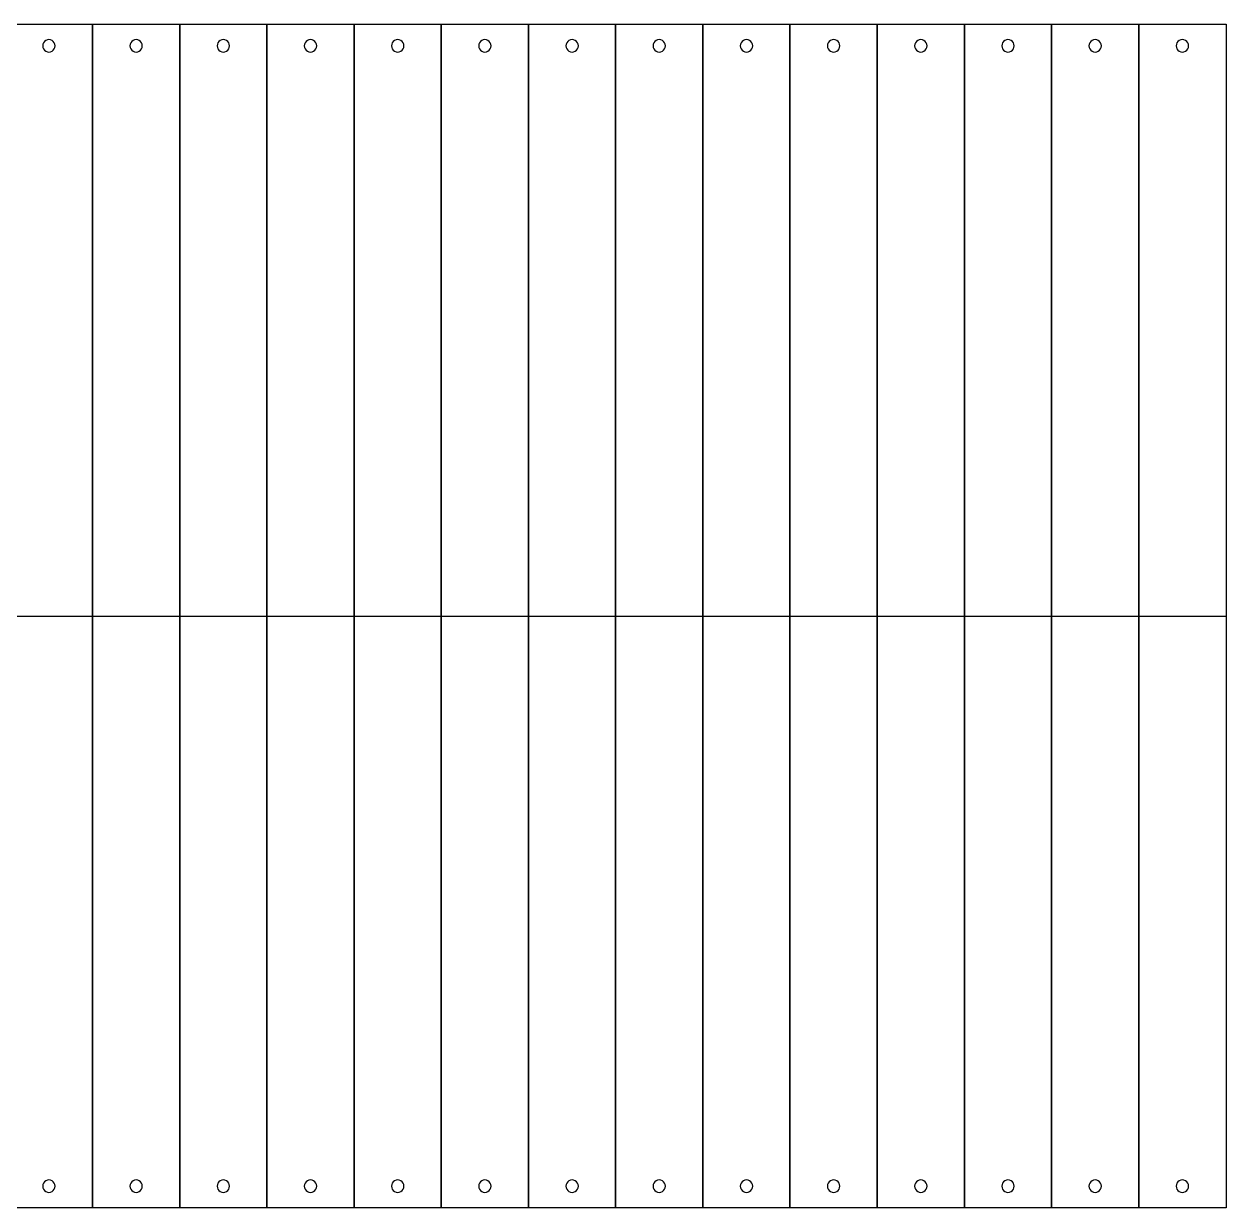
# Model space of a CAD drawing. Header units: metres. Extents: x 0.1 to 23.7, y -11.9 to -0.1.
# Drawn here: x 11.62 to 23.69, y -11.94 to -0.06 of the extents above; entities that cross this region are included whole.
import ezdxf

# ---------------------------------------------------------------- set-up
doc = ezdxf.new("R2010")
doc.units = ezdxf.units.M

msp = doc.modelspace()

# ---------------------------------------------------------------- linework, layer by layer
at = {"layer": 'GROUP0'}
for p, q in [((12.312, -0.062), (13.188, -0.062)), ((12.312, -11.938), (12.312, -0.062)), ((13.188, -0.062), (13.188, -11.938)), ((12.706, -0.237), (12.696, -0.25)), ((12.719, -0.227), (12.706, -0.237)), ((12.734, -0.221), (12.719, -0.227)), ((12.75, -0.219), (12.734, -0.221)), ((12.766, -0.221), (12.75, -0.219)), ((12.781, -0.227), (12.766, -0.221)), ((12.794, -0.237), (12.781, -0.227)), ((12.804, -0.25), (12.794, -0.237)), ((12.69, -0.265), (12.688, -0.281)), ((12.688, -0.281), (12.69, -0.297)), ((12.696, -0.25), (12.69, -0.265)), ((12.69, -0.297), (12.696, -0.312)), ((12.696, -0.312), (12.706, -0.325)), ((12.706, -0.325), (12.719, -0.335)), ((12.719, -0.335), (12.734, -0.342)), ((12.734, -0.342), (12.75, -0.344)), ((12.75, -0.344), (12.766, -0.342)), ((12.766, -0.342), (12.781, -0.335)), ((12.781, -0.335), (12.794, -0.325)), ((12.794, -0.325), (12.804, -0.312)), ((12.81, -0.265), (12.804, -0.25)), ((12.804, -0.312), (12.81, -0.297)), ((12.812, -0.281), (12.81, -0.265)), ((12.81, -0.297), (12.812, -0.281)), ((12.696, -11.688), (12.69, -11.703)), ((12.706, -11.675), (12.696, -11.688)), ((12.719, -11.665), (12.706, -11.675)), ((12.734, -11.658), (12.719, -11.665)), ((12.75, -11.656), (12.734, -11.658)), ((12.766, -11.658), (12.75, -11.656)), ((12.781, -11.665), (12.766, -11.658)), ((12.794, -11.675), (12.781, -11.665)), ((12.804, -11.688), (12.794, -11.675)), ((12.81, -11.703), (12.804, -11.688)), ((12.69, -11.703), (12.688, -11.719)), ((12.688, -11.719), (12.69, -11.735)), ((12.69, -11.735), (12.696, -11.75)), ((12.696, -11.75), (12.706, -11.763)), ((12.706, -11.763), (12.719, -11.773)), ((12.719, -11.773), (12.734, -11.779)), ((12.734, -11.779), (12.75, -11.781)), ((12.75, -11.781), (12.766, -11.779)), ((12.766, -11.779), (12.781, -11.773)), ((12.781, -11.773), (12.794, -11.763)), ((12.794, -11.763), (12.804, -11.75)), ((12.804, -11.75), (12.81, -11.735)), ((12.812, -11.719), (12.81, -11.703)), ((12.81, -11.735), (12.812, -11.719)), ((13.188, -11.938), (12.312, -11.938))]:
    msp.add_line(p, q, dxfattribs=at)
at = {"layer": 'GROUP1'}
for p, q in [((18.438, -0.062), (19.312, -0.062)), ((18.438, -11.938), (18.438, -0.062)), ((19.312, -0.062), (19.312, -11.938)), ((18.831, -0.237), (18.821, -0.25)), ((18.844, -0.227), (18.831, -0.237)), ((18.859, -0.221), (18.844, -0.227)), ((18.875, -0.219), (18.859, -0.221)), ((18.891, -0.221), (18.875, -0.219)), ((18.906, -0.227), (18.891, -0.221)), ((18.919, -0.237), (18.906, -0.227)), ((18.929, -0.25), (18.919, -0.237)), ((18.815, -0.265), (18.812, -0.281)), ((18.812, -0.281), (18.815, -0.297)), ((18.821, -0.25), (18.815, -0.265)), ((18.815, -0.297), (18.821, -0.312)), ((18.821, -0.312), (18.831, -0.325)), ((18.831, -0.325), (18.844, -0.335)), ((18.844, -0.335), (18.859, -0.342)), ((18.859, -0.342), (18.875, -0.344)), ((18.875, -0.344), (18.891, -0.342)), ((18.891, -0.342), (18.906, -0.335)), ((18.906, -0.335), (18.919, -0.325)), ((18.919, -0.325), (18.929, -0.312)), ((18.935, -0.265), (18.929, -0.25)), ((18.929, -0.312), (18.935, -0.297)), ((18.938, -0.281), (18.935, -0.265)), ((18.935, -0.297), (18.938, -0.281)), ((18.821, -11.688), (18.815, -11.703)), ((18.831, -11.675), (18.821, -11.688)), ((18.844, -11.665), (18.831, -11.675)), ((18.859, -11.658), (18.844, -11.665)), ((18.875, -11.656), (18.859, -11.658)), ((18.891, -11.658), (18.875, -11.656)), ((18.906, -11.665), (18.891, -11.658)), ((18.919, -11.675), (18.906, -11.665)), ((18.929, -11.688), (18.919, -11.675)), ((18.935, -11.703), (18.929, -11.688)), ((18.815, -11.703), (18.812, -11.719)), ((18.812, -11.719), (18.815, -11.735)), ((18.815, -11.735), (18.821, -11.75)), ((18.821, -11.75), (18.831, -11.763)), ((18.831, -11.763), (18.844, -11.773)), ((18.844, -11.773), (18.859, -11.779)), ((18.859, -11.779), (18.875, -11.781)), ((18.875, -11.781), (18.891, -11.779)), ((18.891, -11.779), (18.906, -11.773)), ((18.906, -11.773), (18.919, -11.763)), ((18.919, -11.763), (18.929, -11.75)), ((18.929, -11.75), (18.935, -11.735)), ((18.938, -11.719), (18.935, -11.703)), ((18.935, -11.735), (18.938, -11.719)), ((19.312, -11.938), (18.438, -11.938))]:
    msp.add_line(p, q, dxfattribs=at)
at = {"layer": 'GROUP14'}
for p, q in [((11.438, -0.062), (12.312, -0.062)), ((12.312, -0.062), (12.312, -11.938)), ((11.831, -0.237), (11.821, -0.25)), ((11.844, -0.227), (11.831, -0.237)), ((11.859, -0.221), (11.844, -0.227)), ((11.875, -0.219), (11.859, -0.221)), ((11.891, -0.221), (11.875, -0.219)), ((11.906, -0.227), (11.891, -0.221)), ((11.919, -0.237), (11.906, -0.227)), ((11.929, -0.25), (11.919, -0.237)), ((11.815, -0.265), (11.812, -0.281)), ((11.812, -0.281), (11.815, -0.297)), ((11.821, -0.25), (11.815, -0.265)), ((11.815, -0.297), (11.821, -0.312)), ((11.821, -0.312), (11.831, -0.325)), ((11.831, -0.325), (11.844, -0.335)), ((11.844, -0.335), (11.859, -0.342)), ((11.859, -0.342), (11.875, -0.344)), ((11.875, -0.344), (11.891, -0.342)), ((11.891, -0.342), (11.906, -0.335)), ((11.906, -0.335), (11.919, -0.325)), ((11.919, -0.325), (11.929, -0.312)), ((11.935, -0.265), (11.929, -0.25)), ((11.929, -0.312), (11.935, -0.297)), ((11.938, -0.281), (11.935, -0.265)), ((11.935, -0.297), (11.938, -0.281)), ((11.821, -11.688), (11.815, -11.703)), ((11.831, -11.675), (11.821, -11.688)), ((11.844, -11.665), (11.831, -11.675)), ((11.859, -11.658), (11.844, -11.665)), ((11.875, -11.656), (11.859, -11.658)), ((11.891, -11.658), (11.875, -11.656)), ((11.906, -11.665), (11.891, -11.658)), ((11.919, -11.675), (11.906, -11.665)), ((11.929, -11.688), (11.919, -11.675)), ((11.935, -11.703), (11.929, -11.688)), ((11.815, -11.703), (11.812, -11.719)), ((11.812, -11.719), (11.815, -11.735)), ((11.815, -11.735), (11.821, -11.75)), ((11.821, -11.75), (11.831, -11.763)), ((11.831, -11.763), (11.844, -11.773)), ((11.844, -11.773), (11.859, -11.779)), ((11.859, -11.779), (11.875, -11.781)), ((11.875, -11.781), (11.891, -11.779)), ((11.891, -11.779), (11.906, -11.773)), ((11.906, -11.773), (11.919, -11.763)), ((11.919, -11.763), (11.929, -11.75)), ((11.929, -11.75), (11.935, -11.735)), ((11.938, -11.719), (11.935, -11.703)), ((11.935, -11.735), (11.938, -11.719)), ((12.312, -11.938), (11.438, -11.938))]:
    msp.add_line(p, q, dxfattribs=at)
at = {"layer": 'GROUP15'}
for p, q in [((13.188, -0.062), (14.062, -0.062)), ((13.188, -11.938), (13.188, -0.062)), ((14.062, -0.062), (14.062, -11.938)), ((13.581, -0.237), (13.571, -0.25)), ((13.594, -0.227), (13.581, -0.237)), ((13.609, -0.221), (13.594, -0.227)), ((13.625, -0.219), (13.609, -0.221)), ((13.641, -0.221), (13.625, -0.219)), ((13.656, -0.227), (13.641, -0.221)), ((13.669, -0.237), (13.656, -0.227)), ((13.679, -0.25), (13.669, -0.237)), ((13.565, -0.265), (13.562, -0.281)), ((13.562, -0.281), (13.565, -0.297)), ((13.571, -0.25), (13.565, -0.265)), ((13.565, -0.297), (13.571, -0.312)), ((13.571, -0.312), (13.581, -0.325)), ((13.581, -0.325), (13.594, -0.335)), ((13.594, -0.335), (13.609, -0.342)), ((13.609, -0.342), (13.625, -0.344)), ((13.625, -0.344), (13.641, -0.342)), ((13.641, -0.342), (13.656, -0.335)), ((13.656, -0.335), (13.669, -0.325)), ((13.669, -0.325), (13.679, -0.312)), ((13.685, -0.265), (13.679, -0.25)), ((13.679, -0.312), (13.685, -0.297)), ((13.688, -0.281), (13.685, -0.265)), ((13.685, -0.297), (13.688, -0.281)), ((13.571, -11.688), (13.565, -11.703)), ((13.581, -11.675), (13.571, -11.688)), ((13.594, -11.665), (13.581, -11.675)), ((13.609, -11.658), (13.594, -11.665)), ((13.625, -11.656), (13.609, -11.658)), ((13.641, -11.658), (13.625, -11.656)), ((13.656, -11.665), (13.641, -11.658)), ((13.669, -11.675), (13.656, -11.665)), ((13.679, -11.688), (13.669, -11.675)), ((13.685, -11.703), (13.679, -11.688)), ((13.565, -11.703), (13.562, -11.719)), ((13.562, -11.719), (13.565, -11.735)), ((13.565, -11.735), (13.571, -11.75)), ((13.571, -11.75), (13.581, -11.763)), ((13.581, -11.763), (13.594, -11.773)), ((13.594, -11.773), (13.609, -11.779)), ((13.609, -11.779), (13.625, -11.781)), ((13.625, -11.781), (13.641, -11.779)), ((13.641, -11.779), (13.656, -11.773)), ((13.656, -11.773), (13.669, -11.763)), ((13.669, -11.763), (13.679, -11.75)), ((13.679, -11.75), (13.685, -11.735)), ((13.688, -11.719), (13.685, -11.703)), ((13.685, -11.735), (13.688, -11.719)), ((14.062, -11.938), (13.188, -11.938))]:
    msp.add_line(p, q, dxfattribs=at)
at = {"layer": 'GROUP16'}
for p, q in [((21.938, -0.062), (22.812, -0.062)), ((21.938, -11.938), (21.938, -0.062)), ((22.812, -0.062), (22.812, -11.938)), ((22.331, -0.237), (22.321, -0.25)), ((22.344, -0.227), (22.331, -0.237)), ((22.359, -0.221), (22.344, -0.227)), ((22.375, -0.219), (22.359, -0.221)), ((22.391, -0.221), (22.375, -0.219)), ((22.406, -0.227), (22.391, -0.221)), ((22.419, -0.237), (22.406, -0.227)), ((22.429, -0.25), (22.419, -0.237)), ((22.315, -0.265), (22.312, -0.281)), ((22.312, -0.281), (22.315, -0.297)), ((22.321, -0.25), (22.315, -0.265)), ((22.315, -0.297), (22.321, -0.312)), ((22.321, -0.312), (22.331, -0.325)), ((22.331, -0.325), (22.344, -0.335)), ((22.344, -0.335), (22.359, -0.342)), ((22.359, -0.342), (22.375, -0.344)), ((22.375, -0.344), (22.391, -0.342)), ((22.391, -0.342), (22.406, -0.335)), ((22.406, -0.335), (22.419, -0.325)), ((22.419, -0.325), (22.429, -0.312)), ((22.435, -0.265), (22.429, -0.25)), ((22.429, -0.312), (22.435, -0.297)), ((22.438, -0.281), (22.435, -0.265)), ((22.435, -0.297), (22.438, -0.281)), ((22.321, -11.688), (22.315, -11.703)), ((22.331, -11.675), (22.321, -11.688)), ((22.344, -11.665), (22.331, -11.675)), ((22.359, -11.658), (22.344, -11.665)), ((22.375, -11.656), (22.359, -11.658)), ((22.391, -11.658), (22.375, -11.656)), ((22.406, -11.665), (22.391, -11.658)), ((22.419, -11.675), (22.406, -11.665)), ((22.429, -11.688), (22.419, -11.675)), ((22.435, -11.703), (22.429, -11.688)), ((22.315, -11.703), (22.312, -11.719)), ((22.312, -11.719), (22.315, -11.735)), ((22.315, -11.735), (22.321, -11.75)), ((22.321, -11.75), (22.331, -11.763)), ((22.331, -11.763), (22.344, -11.773)), ((22.344, -11.773), (22.359, -11.779)), ((22.359, -11.779), (22.375, -11.781)), ((22.375, -11.781), (22.391, -11.779)), ((22.391, -11.779), (22.406, -11.773)), ((22.406, -11.773), (22.419, -11.763)), ((22.419, -11.763), (22.429, -11.75)), ((22.429, -11.75), (22.435, -11.735)), ((22.438, -11.719), (22.435, -11.703)), ((22.435, -11.735), (22.438, -11.719)), ((22.812, -11.938), (21.938, -11.938))]:
    msp.add_line(p, q, dxfattribs=at)
at = {"layer": 'GROUP17'}
for p, q in [((21.062, -0.062), (21.938, -0.062)), ((21.062, -11.938), (21.062, -0.062)), ((21.938, -0.062), (21.938, -11.938)), ((21.456, -0.237), (21.446, -0.25)), ((21.469, -0.227), (21.456, -0.237)), ((21.484, -0.221), (21.469, -0.227)), ((21.5, -0.219), (21.484, -0.221)), ((21.516, -0.221), (21.5, -0.219)), ((21.531, -0.227), (21.516, -0.221)), ((21.544, -0.237), (21.531, -0.227)), ((21.554, -0.25), (21.544, -0.237)), ((21.44, -0.265), (21.438, -0.281)), ((21.438, -0.281), (21.44, -0.297)), ((21.446, -0.25), (21.44, -0.265)), ((21.44, -0.297), (21.446, -0.312)), ((21.446, -0.312), (21.456, -0.325)), ((21.456, -0.325), (21.469, -0.335)), ((21.469, -0.335), (21.484, -0.342)), ((21.484, -0.342), (21.5, -0.344)), ((21.5, -0.344), (21.516, -0.342)), ((21.516, -0.342), (21.531, -0.335)), ((21.531, -0.335), (21.544, -0.325)), ((21.544, -0.325), (21.554, -0.312)), ((21.56, -0.265), (21.554, -0.25)), ((21.554, -0.312), (21.56, -0.297)), ((21.562, -0.281), (21.56, -0.265)), ((21.56, -0.297), (21.562, -0.281)), ((21.446, -11.688), (21.44, -11.703)), ((21.456, -11.675), (21.446, -11.688)), ((21.469, -11.665), (21.456, -11.675)), ((21.484, -11.658), (21.469, -11.665)), ((21.5, -11.656), (21.484, -11.658)), ((21.516, -11.658), (21.5, -11.656)), ((21.531, -11.665), (21.516, -11.658)), ((21.544, -11.675), (21.531, -11.665)), ((21.554, -11.688), (21.544, -11.675)), ((21.56, -11.703), (21.554, -11.688)), ((21.44, -11.703), (21.438, -11.719)), ((21.438, -11.719), (21.44, -11.735)), ((21.44, -11.735), (21.446, -11.75)), ((21.446, -11.75), (21.456, -11.763)), ((21.456, -11.763), (21.469, -11.773)), ((21.469, -11.773), (21.484, -11.779)), ((21.484, -11.779), (21.5, -11.781)), ((21.5, -11.781), (21.516, -11.779)), ((21.516, -11.779), (21.531, -11.773)), ((21.531, -11.773), (21.544, -11.763)), ((21.544, -11.763), (21.554, -11.75)), ((21.554, -11.75), (21.56, -11.735)), ((21.562, -11.719), (21.56, -11.703)), ((21.56, -11.735), (21.562, -11.719)), ((21.938, -11.938), (21.062, -11.938))]:
    msp.add_line(p, q, dxfattribs=at)
at = {"layer": 'GROUP18'}
for p, q in [((22.812, -0.062), (23.688, -0.062)), ((22.812, -11.938), (22.812, -0.062)), ((23.688, -0.062), (23.688, -11.938)), ((23.206, -0.237), (23.196, -0.25)), ((23.219, -0.227), (23.206, -0.237)), ((23.234, -0.221), (23.219, -0.227)), ((23.25, -0.219), (23.234, -0.221)), ((23.266, -0.221), (23.25, -0.219)), ((23.281, -0.227), (23.266, -0.221)), ((23.294, -0.237), (23.281, -0.227)), ((23.304, -0.25), (23.294, -0.237)), ((23.19, -0.265), (23.188, -0.281)), ((23.188, -0.281), (23.19, -0.297)), ((23.196, -0.25), (23.19, -0.265)), ((23.19, -0.297), (23.196, -0.312)), ((23.196, -0.312), (23.206, -0.325)), ((23.206, -0.325), (23.219, -0.335)), ((23.219, -0.335), (23.234, -0.342)), ((23.234, -0.342), (23.25, -0.344)), ((23.25, -0.344), (23.266, -0.342)), ((23.266, -0.342), (23.281, -0.335)), ((23.281, -0.335), (23.294, -0.325)), ((23.294, -0.325), (23.304, -0.312)), ((23.31, -0.265), (23.304, -0.25)), ((23.304, -0.312), (23.31, -0.297)), ((23.312, -0.281), (23.31, -0.265)), ((23.31, -0.297), (23.312, -0.281)), ((23.196, -11.688), (23.19, -11.703)), ((23.206, -11.675), (23.196, -11.688)), ((23.219, -11.665), (23.206, -11.675)), ((23.234, -11.658), (23.219, -11.665)), ((23.25, -11.656), (23.234, -11.658)), ((23.266, -11.658), (23.25, -11.656)), ((23.281, -11.665), (23.266, -11.658)), ((23.294, -11.675), (23.281, -11.665)), ((23.304, -11.688), (23.294, -11.675)), ((23.31, -11.703), (23.304, -11.688)), ((23.19, -11.703), (23.188, -11.719)), ((23.188, -11.719), (23.19, -11.735)), ((23.19, -11.735), (23.196, -11.75)), ((23.196, -11.75), (23.206, -11.763)), ((23.206, -11.763), (23.219, -11.773)), ((23.219, -11.773), (23.234, -11.779)), ((23.234, -11.779), (23.25, -11.781)), ((23.25, -11.781), (23.266, -11.779)), ((23.266, -11.779), (23.281, -11.773)), ((23.281, -11.773), (23.294, -11.763)), ((23.294, -11.763), (23.304, -11.75)), ((23.304, -11.75), (23.31, -11.735)), ((23.312, -11.719), (23.31, -11.703)), ((23.31, -11.735), (23.312, -11.719)), ((23.688, -11.938), (22.812, -11.938))]:
    msp.add_line(p, q, dxfattribs=at)
at = {"layer": 'GROUP21'}
for p, q in [((16.688, -0.062), (17.562, -0.062)), ((16.688, -11.938), (16.688, -0.062)), ((17.562, -0.062), (17.562, -11.938)), ((17.081, -0.237), (17.071, -0.25)), ((17.094, -0.227), (17.081, -0.237)), ((17.109, -0.221), (17.094, -0.227)), ((17.125, -0.219), (17.109, -0.221)), ((17.141, -0.221), (17.125, -0.219)), ((17.156, -0.227), (17.141, -0.221)), ((17.169, -0.237), (17.156, -0.227)), ((17.179, -0.25), (17.169, -0.237)), ((17.065, -0.265), (17.062, -0.281)), ((17.062, -0.281), (17.065, -0.297)), ((17.071, -0.25), (17.065, -0.265)), ((17.065, -0.297), (17.071, -0.312)), ((17.071, -0.312), (17.081, -0.325)), ((17.081, -0.325), (17.094, -0.335)), ((17.094, -0.335), (17.109, -0.342)), ((17.109, -0.342), (17.125, -0.344)), ((17.125, -0.344), (17.141, -0.342)), ((17.141, -0.342), (17.156, -0.335)), ((17.156, -0.335), (17.169, -0.325)), ((17.169, -0.325), (17.179, -0.312)), ((17.185, -0.265), (17.179, -0.25)), ((17.179, -0.312), (17.185, -0.297)), ((17.188, -0.281), (17.185, -0.265)), ((17.185, -0.297), (17.188, -0.281)), ((17.071, -11.688), (17.065, -11.703)), ((17.081, -11.675), (17.071, -11.688)), ((17.094, -11.665), (17.081, -11.675)), ((17.109, -11.658), (17.094, -11.665)), ((17.125, -11.656), (17.109, -11.658)), ((17.141, -11.658), (17.125, -11.656)), ((17.156, -11.665), (17.141, -11.658)), ((17.169, -11.675), (17.156, -11.665)), ((17.179, -11.688), (17.169, -11.675)), ((17.185, -11.703), (17.179, -11.688)), ((17.065, -11.703), (17.062, -11.719)), ((17.062, -11.719), (17.065, -11.735)), ((17.065, -11.735), (17.071, -11.75)), ((17.071, -11.75), (17.081, -11.763)), ((17.081, -11.763), (17.094, -11.773)), ((17.094, -11.773), (17.109, -11.779)), ((17.109, -11.779), (17.125, -11.781)), ((17.125, -11.781), (17.141, -11.779)), ((17.141, -11.779), (17.156, -11.773)), ((17.156, -11.773), (17.169, -11.763)), ((17.169, -11.763), (17.179, -11.75)), ((17.179, -11.75), (17.185, -11.735)), ((17.188, -11.719), (17.185, -11.703)), ((17.185, -11.735), (17.188, -11.719)), ((17.562, -11.938), (16.688, -11.938))]:
    msp.add_line(p, q, dxfattribs=at)
at = {"layer": 'GROUP22'}
for p, q in [((14.938, -0.062), (15.812, -0.062)), ((14.938, -11.938), (14.938, -0.062)), ((15.812, -0.062), (15.812, -11.938)), ((15.331, -0.237), (15.321, -0.25)), ((15.344, -0.227), (15.331, -0.237)), ((15.359, -0.221), (15.344, -0.227)), ((15.375, -0.219), (15.359, -0.221)), ((15.391, -0.221), (15.375, -0.219)), ((15.406, -0.227), (15.391, -0.221)), ((15.419, -0.237), (15.406, -0.227)), ((15.429, -0.25), (15.419, -0.237)), ((15.315, -0.265), (15.312, -0.281)), ((15.312, -0.281), (15.315, -0.297)), ((15.321, -0.25), (15.315, -0.265)), ((15.315, -0.297), (15.321, -0.312)), ((15.321, -0.312), (15.331, -0.325)), ((15.331, -0.325), (15.344, -0.335)), ((15.344, -0.335), (15.359, -0.342)), ((15.359, -0.342), (15.375, -0.344)), ((15.375, -0.344), (15.391, -0.342)), ((15.391, -0.342), (15.406, -0.335)), ((15.406, -0.335), (15.419, -0.325)), ((15.419, -0.325), (15.429, -0.312)), ((15.435, -0.265), (15.429, -0.25)), ((15.429, -0.312), (15.435, -0.297)), ((15.438, -0.281), (15.435, -0.265)), ((15.435, -0.297), (15.438, -0.281)), ((15.321, -11.688), (15.315, -11.703)), ((15.331, -11.675), (15.321, -11.688)), ((15.344, -11.665), (15.331, -11.675)), ((15.359, -11.658), (15.344, -11.665)), ((15.375, -11.656), (15.359, -11.658)), ((15.391, -11.658), (15.375, -11.656)), ((15.406, -11.665), (15.391, -11.658)), ((15.419, -11.675), (15.406, -11.665)), ((15.429, -11.688), (15.419, -11.675)), ((15.435, -11.703), (15.429, -11.688)), ((15.315, -11.703), (15.312, -11.719)), ((15.312, -11.719), (15.315, -11.735)), ((15.315, -11.735), (15.321, -11.75)), ((15.321, -11.75), (15.331, -11.763)), ((15.331, -11.763), (15.344, -11.773)), ((15.344, -11.773), (15.359, -11.779)), ((15.359, -11.779), (15.375, -11.781)), ((15.375, -11.781), (15.391, -11.779)), ((15.391, -11.779), (15.406, -11.773)), ((15.406, -11.773), (15.419, -11.763)), ((15.419, -11.763), (15.429, -11.75)), ((15.429, -11.75), (15.435, -11.735)), ((15.438, -11.719), (15.435, -11.703)), ((15.435, -11.735), (15.438, -11.719)), ((15.812, -11.938), (14.938, -11.938))]:
    msp.add_line(p, q, dxfattribs=at)
at = {"layer": 'GROUP23'}
for p, q in [((14.062, -0.062), (14.938, -0.062)), ((14.062, -11.938), (14.062, -0.062)), ((14.938, -0.062), (14.938, -11.938)), ((14.456, -0.237), (14.446, -0.25)), ((14.469, -0.227), (14.456, -0.237)), ((14.484, -0.221), (14.469, -0.227)), ((14.5, -0.219), (14.484, -0.221)), ((14.516, -0.221), (14.5, -0.219)), ((14.531, -0.227), (14.516, -0.221)), ((14.544, -0.237), (14.531, -0.227)), ((14.554, -0.25), (14.544, -0.237)), ((14.44, -0.265), (14.438, -0.281)), ((14.438, -0.281), (14.44, -0.297)), ((14.446, -0.25), (14.44, -0.265)), ((14.44, -0.297), (14.446, -0.312)), ((14.446, -0.312), (14.456, -0.325)), ((14.456, -0.325), (14.469, -0.335)), ((14.469, -0.335), (14.484, -0.342)), ((14.484, -0.342), (14.5, -0.344)), ((14.5, -0.344), (14.516, -0.342)), ((14.516, -0.342), (14.531, -0.335)), ((14.531, -0.335), (14.544, -0.325)), ((14.544, -0.325), (14.554, -0.312)), ((14.56, -0.265), (14.554, -0.25)), ((14.554, -0.312), (14.56, -0.297)), ((14.562, -0.281), (14.56, -0.265)), ((14.56, -0.297), (14.562, -0.281)), ((14.446, -11.688), (14.44, -11.703)), ((14.456, -11.675), (14.446, -11.688)), ((14.469, -11.665), (14.456, -11.675)), ((14.484, -11.658), (14.469, -11.665)), ((14.5, -11.656), (14.484, -11.658)), ((14.516, -11.658), (14.5, -11.656)), ((14.531, -11.665), (14.516, -11.658)), ((14.544, -11.675), (14.531, -11.665)), ((14.554, -11.688), (14.544, -11.675)), ((14.56, -11.703), (14.554, -11.688)), ((14.44, -11.703), (14.438, -11.719)), ((14.438, -11.719), (14.44, -11.735)), ((14.44, -11.735), (14.446, -11.75)), ((14.446, -11.75), (14.456, -11.763)), ((14.456, -11.763), (14.469, -11.773)), ((14.469, -11.773), (14.484, -11.779)), ((14.484, -11.779), (14.5, -11.781)), ((14.5, -11.781), (14.516, -11.779)), ((14.516, -11.779), (14.531, -11.773)), ((14.531, -11.773), (14.544, -11.763)), ((14.544, -11.763), (14.554, -11.75)), ((14.554, -11.75), (14.56, -11.735)), ((14.562, -11.719), (14.56, -11.703)), ((14.56, -11.735), (14.562, -11.719)), ((14.938, -11.938), (14.062, -11.938))]:
    msp.add_line(p, q, dxfattribs=at)
at = {"layer": 'GROUP3'}
for p, q in [((17.562, -0.062), (18.438, -0.062)), ((17.562, -11.938), (17.562, -0.062)), ((18.438, -0.062), (18.438, -11.938)), ((17.956, -0.237), (17.946, -0.25)), ((17.969, -0.227), (17.956, -0.237)), ((17.984, -0.221), (17.969, -0.227)), ((18, -0.219), (17.984, -0.221)), ((18.016, -0.221), (18, -0.219)), ((18.031, -0.227), (18.016, -0.221)), ((18.044, -0.237), (18.031, -0.227)), ((18.054, -0.25), (18.044, -0.237)), ((17.94, -0.265), (17.938, -0.281)), ((17.938, -0.281), (17.94, -0.297)), ((17.946, -0.25), (17.94, -0.265)), ((17.94, -0.297), (17.946, -0.312)), ((17.946, -0.312), (17.956, -0.325)), ((17.956, -0.325), (17.969, -0.335)), ((17.969, -0.335), (17.984, -0.342)), ((17.984, -0.342), (18, -0.344)), ((18, -0.344), (18.016, -0.342)), ((18.016, -0.342), (18.031, -0.335)), ((18.031, -0.335), (18.044, -0.325)), ((18.044, -0.325), (18.054, -0.312)), ((18.06, -0.265), (18.054, -0.25)), ((18.054, -0.312), (18.06, -0.297)), ((18.062, -0.281), (18.06, -0.265)), ((18.06, -0.297), (18.062, -0.281)), ((17.946, -11.688), (17.94, -11.703)), ((17.956, -11.675), (17.946, -11.688)), ((17.969, -11.665), (17.956, -11.675)), ((17.984, -11.658), (17.969, -11.665)), ((18, -11.656), (17.984, -11.658)), ((18.016, -11.658), (18, -11.656)), ((18.031, -11.665), (18.016, -11.658)), ((18.044, -11.675), (18.031, -11.665)), ((18.054, -11.688), (18.044, -11.675)), ((18.06, -11.703), (18.054, -11.688)), ((17.94, -11.703), (17.938, -11.719)), ((17.938, -11.719), (17.94, -11.735)), ((17.94, -11.735), (17.946, -11.75)), ((17.946, -11.75), (17.956, -11.763)), ((17.956, -11.763), (17.969, -11.773)), ((17.969, -11.773), (17.984, -11.779)), ((17.984, -11.779), (18, -11.781)), ((18, -11.781), (18.016, -11.779)), ((18.016, -11.779), (18.031, -11.773)), ((18.031, -11.773), (18.044, -11.763)), ((18.044, -11.763), (18.054, -11.75)), ((18.054, -11.75), (18.06, -11.735)), ((18.062, -11.719), (18.06, -11.703)), ((18.06, -11.735), (18.062, -11.719)), ((18.438, -11.938), (17.562, -11.938))]:
    msp.add_line(p, q, dxfattribs=at)
at = {"layer": 'GROUP4'}
for p, q in [((19.312, -0.062), (20.188, -0.062)), ((19.312, -11.938), (19.312, -0.062)), ((20.188, -0.062), (20.188, -11.938)), ((19.706, -0.237), (19.696, -0.25)), ((19.719, -0.227), (19.706, -0.237)), ((19.734, -0.221), (19.719, -0.227)), ((19.75, -0.219), (19.734, -0.221)), ((19.766, -0.221), (19.75, -0.219)), ((19.781, -0.227), (19.766, -0.221)), ((19.794, -0.237), (19.781, -0.227)), ((19.804, -0.25), (19.794, -0.237)), ((19.69, -0.265), (19.688, -0.281)), ((19.688, -0.281), (19.69, -0.297)), ((19.696, -0.25), (19.69, -0.265)), ((19.69, -0.297), (19.696, -0.312)), ((19.696, -0.312), (19.706, -0.325)), ((19.706, -0.325), (19.719, -0.335)), ((19.719, -0.335), (19.734, -0.342)), ((19.734, -0.342), (19.75, -0.344)), ((19.75, -0.344), (19.766, -0.342)), ((19.766, -0.342), (19.781, -0.335)), ((19.781, -0.335), (19.794, -0.325)), ((19.794, -0.325), (19.804, -0.312)), ((19.81, -0.265), (19.804, -0.25)), ((19.804, -0.312), (19.81, -0.297)), ((19.812, -0.281), (19.81, -0.265)), ((19.81, -0.297), (19.812, -0.281)), ((19.696, -11.688), (19.69, -11.703)), ((19.706, -11.675), (19.696, -11.688)), ((19.719, -11.665), (19.706, -11.675)), ((19.734, -11.658), (19.719, -11.665)), ((19.75, -11.656), (19.734, -11.658)), ((19.766, -11.658), (19.75, -11.656)), ((19.781, -11.665), (19.766, -11.658)), ((19.794, -11.675), (19.781, -11.665)), ((19.804, -11.688), (19.794, -11.675)), ((19.81, -11.703), (19.804, -11.688)), ((19.69, -11.703), (19.688, -11.719)), ((19.688, -11.719), (19.69, -11.735)), ((19.69, -11.735), (19.696, -11.75)), ((19.696, -11.75), (19.706, -11.763)), ((19.706, -11.763), (19.719, -11.773)), ((19.719, -11.773), (19.734, -11.779)), ((19.734, -11.779), (19.75, -11.781)), ((19.75, -11.781), (19.766, -11.779)), ((19.766, -11.779), (19.781, -11.773)), ((19.781, -11.773), (19.794, -11.763)), ((19.794, -11.763), (19.804, -11.75)), ((19.804, -11.75), (19.81, -11.735)), ((19.812, -11.719), (19.81, -11.703)), ((19.81, -11.735), (19.812, -11.719)), ((20.188, -11.938), (19.312, -11.938))]:
    msp.add_line(p, q, dxfattribs=at)
at = {"layer": 'GROUP6'}
for p, q in [((15.812, -0.062), (16.688, -0.062)), ((15.812, -11.938), (15.812, -0.062)), ((16.688, -0.062), (16.688, -11.938)), ((16.206, -0.237), (16.196, -0.25)), ((16.219, -0.227), (16.206, -0.237)), ((16.234, -0.221), (16.219, -0.227)), ((16.25, -0.219), (16.234, -0.221)), ((16.266, -0.221), (16.25, -0.219)), ((16.281, -0.227), (16.266, -0.221)), ((16.294, -0.237), (16.281, -0.227)), ((16.304, -0.25), (16.294, -0.237)), ((16.19, -0.265), (16.188, -0.281)), ((16.188, -0.281), (16.19, -0.297)), ((16.196, -0.25), (16.19, -0.265)), ((16.19, -0.297), (16.196, -0.312)), ((16.196, -0.312), (16.206, -0.325)), ((16.206, -0.325), (16.219, -0.335)), ((16.219, -0.335), (16.234, -0.342)), ((16.234, -0.342), (16.25, -0.344)), ((16.25, -0.344), (16.266, -0.342)), ((16.266, -0.342), (16.281, -0.335)), ((16.281, -0.335), (16.294, -0.325)), ((16.294, -0.325), (16.304, -0.312)), ((16.31, -0.265), (16.304, -0.25)), ((16.304, -0.312), (16.31, -0.297)), ((16.312, -0.281), (16.31, -0.265)), ((16.31, -0.297), (16.312, -0.281)), ((16.196, -11.688), (16.19, -11.703)), ((16.206, -11.675), (16.196, -11.688)), ((16.219, -11.665), (16.206, -11.675)), ((16.234, -11.658), (16.219, -11.665)), ((16.25, -11.656), (16.234, -11.658)), ((16.266, -11.658), (16.25, -11.656)), ((16.281, -11.665), (16.266, -11.658)), ((16.294, -11.675), (16.281, -11.665)), ((16.304, -11.688), (16.294, -11.675)), ((16.31, -11.703), (16.304, -11.688)), ((16.19, -11.703), (16.188, -11.719)), ((16.188, -11.719), (16.19, -11.735)), ((16.19, -11.735), (16.196, -11.75)), ((16.196, -11.75), (16.206, -11.763)), ((16.206, -11.763), (16.219, -11.773)), ((16.219, -11.773), (16.234, -11.779)), ((16.234, -11.779), (16.25, -11.781)), ((16.25, -11.781), (16.266, -11.779)), ((16.266, -11.779), (16.281, -11.773)), ((16.281, -11.773), (16.294, -11.763)), ((16.294, -11.763), (16.304, -11.75)), ((16.304, -11.75), (16.31, -11.735)), ((16.312, -11.719), (16.31, -11.703)), ((16.31, -11.735), (16.312, -11.719)), ((16.688, -11.938), (15.812, -11.938))]:
    msp.add_line(p, q, dxfattribs=at)
at = {"layer": 'GROUP7'}
for p, q in [((20.188, -0.062), (21.062, -0.062)), ((20.188, -11.938), (20.188, -0.062)), ((21.062, -0.062), (21.062, -11.938)), ((20.581, -0.237), (20.571, -0.25)), ((20.594, -0.227), (20.581, -0.237)), ((20.609, -0.221), (20.594, -0.227)), ((20.625, -0.219), (20.609, -0.221)), ((20.641, -0.221), (20.625, -0.219)), ((20.656, -0.227), (20.641, -0.221)), ((20.669, -0.237), (20.656, -0.227)), ((20.679, -0.25), (20.669, -0.237)), ((20.565, -0.265), (20.562, -0.281)), ((20.562, -0.281), (20.565, -0.297)), ((20.571, -0.25), (20.565, -0.265)), ((20.565, -0.297), (20.571, -0.312)), ((20.571, -0.312), (20.581, -0.325)), ((20.581, -0.325), (20.594, -0.335)), ((20.594, -0.335), (20.609, -0.342)), ((20.609, -0.342), (20.625, -0.344)), ((20.625, -0.344), (20.641, -0.342)), ((20.641, -0.342), (20.656, -0.335)), ((20.656, -0.335), (20.669, -0.325)), ((20.669, -0.325), (20.679, -0.312)), ((20.685, -0.265), (20.679, -0.25)), ((20.679, -0.312), (20.685, -0.297)), ((20.688, -0.281), (20.685, -0.265)), ((20.685, -0.297), (20.688, -0.281)), ((20.571, -11.688), (20.565, -11.703)), ((20.581, -11.675), (20.571, -11.688)), ((20.594, -11.665), (20.581, -11.675)), ((20.609, -11.658), (20.594, -11.665)), ((20.625, -11.656), (20.609, -11.658)), ((20.641, -11.658), (20.625, -11.656)), ((20.656, -11.665), (20.641, -11.658)), ((20.669, -11.675), (20.656, -11.665)), ((20.679, -11.688), (20.669, -11.675)), ((20.685, -11.703), (20.679, -11.688)), ((20.565, -11.703), (20.562, -11.719)), ((20.562, -11.719), (20.565, -11.735)), ((20.565, -11.735), (20.571, -11.75)), ((20.571, -11.75), (20.581, -11.763)), ((20.581, -11.763), (20.594, -11.773)), ((20.594, -11.773), (20.609, -11.779)), ((20.609, -11.779), (20.625, -11.781)), ((20.625, -11.781), (20.641, -11.779)), ((20.641, -11.779), (20.656, -11.773)), ((20.656, -11.773), (20.669, -11.763)), ((20.669, -11.763), (20.679, -11.75)), ((20.679, -11.75), (20.685, -11.735)), ((20.688, -11.719), (20.685, -11.703)), ((20.685, -11.735), (20.688, -11.719)), ((21.062, -11.938), (20.188, -11.938))]:
    msp.add_line(p, q, dxfattribs=at)
at = {"layer": 'GROUP9'}
msp.add_line((0.062, -6), (23.688, -6), dxfattribs=at)

doc.saveas('drawing.dxf')
